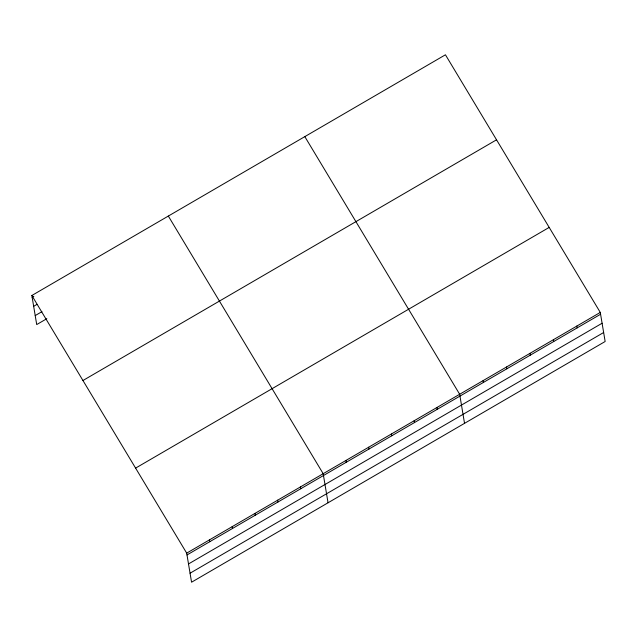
<?xml version="1.0" encoding="UTF-8"?>
<svg xmlns="http://www.w3.org/2000/svg" width="637" height="637" viewBox="0 0 637 637"><rect width="100%" height="100%" fill="white"/><g stroke="black" fill="none" stroke-linecap="round" stroke-linejoin="round"><path stroke-width="0.96" d="M31.85 295.496L445.438 54.79L600.285 312.425L605.15 341.504L191.562 582.21L186.697 553.131L31.85 295.496L36.715 324.575L46.827 318.691M32.153 297.32L33.841 296.34M33.657 306.309L37.034 304.351M35.21 315.578L41.954 311.652M82.953 380.512L496.534 139.814M135.601 468.115L549.182 227.409M186.697 553.131L600.285 312.425M186.999 554.954L600.587 314.248M188.504 563.952L602.092 323.246M190.057 573.212L603.645 332.514M304.82 136.629L459.667 394.263L464.532 423.342M168.335 216.062L323.182 473.697L328.047 502.776M576.851 326.064L577.154 327.888M553.41 339.704L553.712 341.528M529.976 353.344L530.279 355.167M506.534 366.984L506.845 368.807M483.101 380.623L483.403 382.447M436.918 407.505L437.221 409.328M414.169 420.746L414.472 422.57M391.421 433.98L391.731 435.804M368.68 447.222L368.982 449.045M345.931 460.463L346.233 462.287M300.433 486.939L300.736 488.762M277.684 500.18L277.995 502.004M254.943 513.414L255.246 515.237M232.194 526.656L232.497 528.479M209.446 539.889L209.748 541.713"/></g></svg>
